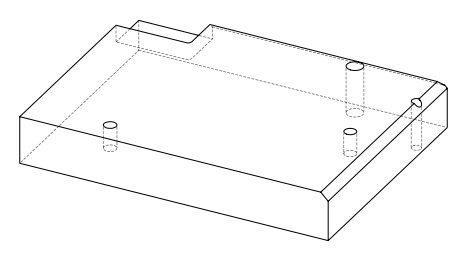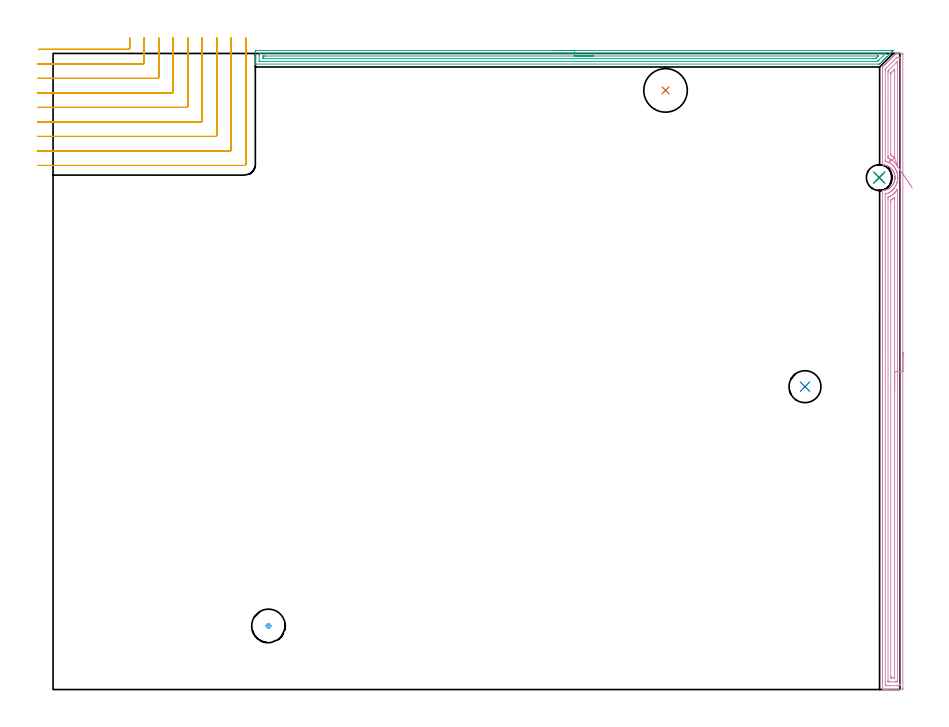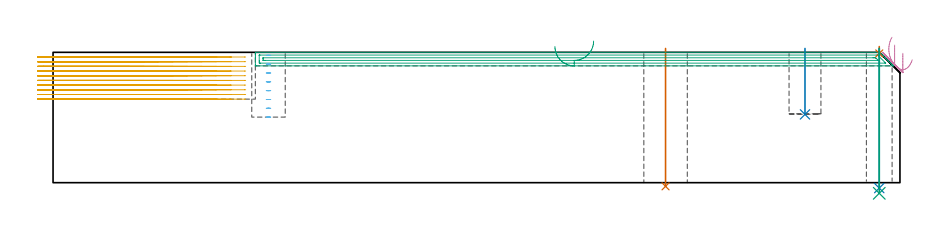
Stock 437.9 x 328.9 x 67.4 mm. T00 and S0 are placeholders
(PLAN: 9 operations, 7 tool changes, 42.8 min)
(1 INDEXABLE_INSERT_DRILL_THROUGH_HOLE_FROM_SOLID | STEP1HOLE_1 | NXT0302_016 | 0.29 min | 26766 mm3)
(2 INDEXABLE_INSERT_DRILL_BLIND_HOLE_FROM_SOLID | STEP1POCKET | NXT0302_004 | 0.14 min | 6808 mm3)
(3 AREA_MILL | FG_CHAMFER_SURFACE | UGT0205_001 | 8.02 min | 8262 mm3)
(4 AREA_MILL_1 | FG_CHAMFER_SURFACE_1 | UGT0205_001 | 10.72 min | 17949 mm3)
(5 MILL_CORNER_NOTCH_RECTANGULAR | CORNER_NOTCH_RECTANGULAR | NXT0201_013 | Follow Part, ap 2.5, ae 75% | 22.65 min | 158975 mm3)
(6 MILL_BLIND_HOLE_FROM_SOLID_MATERIAL | STEP1POCKET_1 | UGT0201_133 | Spiral | 0.36 min | 7853 mm3)
(7 SPOT_DRILL | STEP1HOLE | NXT0321_9005460120000 | 0.03 min | 9 mm3)
(8 DRILL_THROUGH_HOLE_INTO_CENTER | STEP1HOLE | NXT0301_042 | 0.29 min | 2616 mm3)
(9 DRILL_TO_ENLARGE_THROUGH_HOLE | STEP1HOLE | UGT0301_267 | 0.3 min | 6536 mm3)
(TOOL NXT0302_016 | Index. Insert Drill 22.5mm [880-D2250L25-03] | D22.5 PA176 FL68 Z2)
(TOOL NXT0302_004 | Index. Insert Drill 16.5mm [880-D1650L20-05] | D16.5 PA176 FL83 Z2)
(TOOL UGT0205_001 | Chamfer Mill 20 x 3 x 45 deg. | D20 FL50 Z2)
(TOOL NXT0201_013 | ENDMILL 10mm | D10 FL30 Z4)
(TOOL UGT0201_133 | Carbide End Mill 15.0 | D15 FL30 Z4)
(TOOL NXT0321_9005460120000 | NC Spot Drill, 142deg, 12mm, Carbide, Uncoated | D12 PA142 FL30 Z2)
(TOOL NXT0301_042 | Carbide Drill 7.1mm [860.1-0710-057A1-MM 2214] | D7.1 PA140 FL85 Z2)
(TOOL UGT0301_267 | Twist Drill 13.3 mm | D13.3 PA118 FL108 Z2)
(OP 1 INDEXABLE_INSERT_DRILL_THROUGH_HOLE_FROM_SOLID)
G17 G21 G94 G90
T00 M6
G54
G17 G0 G90 X316.7 Y309.8 S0 M3
G43 Z77.4 H1
G94 G81 G98 Z-1.893 F250. R69.4
G80
M5
M2
(OP 2 INDEXABLE_INSERT_DRILL_BLIND_HOLE_FROM_SOLID)
G17 G21 G94 G90
T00 M6
G54
G17 G0 G90 X388.8 Y156.6 S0 M3
G43 Z77.4 H1
G94 G81 G98 Z35.3 F250. R69.4
G80
M5
M2
(OP 3 AREA_MILL)
G17 G21 G94 G90
T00 M6
G54
G17 G0 G90 X259.5 Y330.4 S1061 M3
G43 Z77.4 H0
Z70.4
G94 G1 X259.538 Z69.528 F250.
X259.652 Z68.664
X259.841 Z67.812
X260.103 Z66.98
X260.437 Z66.174
X260.84 Z65.4
X261.309 Z64.664
X261.84 Z63.972
X262.429 Z63.329
X263.072 Z62.74
X263.764 Z62.208
X264.5 Z61.74
X265.274 Z61.337
X266.08 Z61.003
X266.912 Z60.741
X267.764 Z60.552
X268.629 Z60.438
X269.5 Z60.4
X434.384
X434.386 Y330.395 Z60.404
X434.384 Y330.385 Z60.414
X433.979 Y329.978 Z60.82
X433.789 Y329.788 Z61.011
X433.672 Y329.671 Z61.128
X433.54 Y329.538 Z61.259
X433.491 Y329.49 Z61.308
X432.83 Y328.83 Z61.97
X432.66 Y328.659 Z62.138
X431.989 Y327.989 Z62.811
X431.781 Y327.779 Z63.017
X431.148 Y327.148 Z63.652
X431.11 Y327.11 Z63.69
X430.902 Y326.9 Z63.896
X430.307 Y326.307 Z64.493
X430.217 Y326.217 Z64.582
X430.023 Y326.021 Z64.775
X429.466 Y325.466 Z65.334
X429.324 Y325.323 Z65.475
X429.143 Y325.141 Z65.655
X428.624 Y324.624 Z66.176
X428.264 Y324.262 Z66.534
X427.787 Y323.786 Z67.013
X427.539 Y323.538 Z67.26
X427.405 Y323.405 Z67.39
X426.646 Y323.4 Z67.4
X104.765
X104.61 Y323.406 Z67.393
X104.6 Y323.712 Z67.087
Y324.052 Z66.747
Y324.702 Z66.093
Y325.906 Z64.891
Y326.46 Z64.334
Y329.7 Z61.096
X104.603 Y329.978 Z60.819
X104.61 Y330.392 Z60.405
X104.787 Y330.396 Z60.402
X105.211 Y330.4 Z60.4
X269.5
Y328.986 Z61.814
X430.217 Y328.985 Z61.815
X430.333 Y328.984 Z61.816
X430.47 Y328.98 Z61.82
X430.518 Y328.978 Z61.822
X430.509 Y328.967 Z61.833
X430.433 Y328.886 Z61.914
X430.312 Y328.762 Z62.038
X430.217 Y328.667 Z62.133
X427.132 Y325.581 Z65.219
X426.646 Y325.096 Z65.704
X426.446 Y324.899 Z65.901
X426.397 Y324.854 Z65.946
X426.37 Y324.831 Z65.969
X426.335 Y324.821 Z65.979
X425.638 Y324.814 Z65.986
X106.997 Y324.815 Z65.985
X106.882
X106.637 Y324.82 Z65.98
X106.614 Y324.821 Z65.979
X106.609 Y324.837 Z65.963
X106.603 Y324.868 Z65.932
X106.601 Y324.898 Z65.902
X106.6 Y327.731 Z63.069
X106.602 Y328.219 Z62.581
X106.605 Y328.605 Z62.195
X106.618 Y328.979 Z61.821
X106.997 Y328.984 Z61.816
X107.112 Y328.985 Z61.815
X269.5 Y328.986 Z61.814
Y327.572 Z63.228
X426.411 Y327.571 Z63.229
X426.492 Y327.57 Z63.23
X426.646 Y327.566 Z63.234
X426.654 Y327.564 Z63.236
X426.652 Y327.557 Z63.243
X426.646 Y327.546 Z63.254
X425.656 Y326.556 Z64.244
X425.558 Y326.46 Z64.34
X425.325 Y326.236 Z64.564
X425.092 Y326.232 Z64.568
X424.86 Y326.23 Z64.57
X424.202 Y326.229 Z64.571
X423.967 Y326.228 Z64.572
X108.783 Y326.229 Z64.571
X108.704 Y326.23 Z64.57
X108.642 Y326.233 Z64.567
X108.61 Y326.235 Z64.565
X108.608 Y326.281 Z64.519
X108.603 Y326.46 Z64.34
X108.601 Y326.64 Z64.16
X108.604 Y327.34 Z63.46
X108.607 Y327.513 Z63.287
X108.615 Y327.565 Z63.235
X108.666 Y327.567 Z63.233
X108.783 Y327.569 Z63.231
X109.441 Y327.571 Z63.229
X109.676 Y327.572 Z63.228
X269.5
X270.372 Z63.267
X271.237 Z63.38
X272.088 Z63.569
X272.92 Z63.832
X273.726 Z64.165
X274.5 Z64.568
X275.236 Z65.037
X275.928 Z65.568
X276.571 Z66.157
X277.161 Z66.801
X277.692 Z67.493
X278.16 Z68.228
X278.563 Z69.002
X278.897 Z69.808
X279.159 Z70.64
X279.348 Z71.492
X279.462 Z72.357
X279.5 Z73.228
G0 Z77.4
M5
M2
(OP 4 AREA_MILL_1)
G17 G21 G94 G90
T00 M6
G54
G17 G0 G90 X439.4 Y174.45 S1061 M3
G43 Z77.4 H0
Z66.9
G94 G1 Y174.412 Z66.028 F250.
Y174.298 Z65.164
Y174.109 Z64.312
Y173.847 Z63.48
Y173.513 Z62.674
Y173.11 Z61.9
Y172.642 Z61.164
Y172.11 Z60.472
Y171.521 Z59.829
Y170.878 Z59.24
Y170.186 Z58.708
Y169.45 Z58.24
Y168.676 Z57.837
Y167.87 Z57.503
Y167.038 Z57.241
Y166.186 Z57.052
Y165.322 Z56.938
Y164.45 Z56.9
X439.399 Y0.611 Z56.901
X439.396 Y0.192 Z56.902
X439.392 Y0.01 Z56.905
X438.984 Y0.005 Z57.313
X438.383 Y0. Z57.915
X431.953 Z64.341
X431.398 Z64.899
X431.074 Z65.222
X430.519 Z65.777
X430.195 Z66.1
X429.206 Z67.093
X428.906 Y0.01 Z67.393
X428.9 Y0.165 Z67.4
Y257.753
X428.905 Y258.043 Z67.391
X429.591 Y258.12 Z66.706
X429.8 Y258.155 Z66.499
X430.03 Y258.194 Z66.269
X430.465 Y258.297 Z65.833
X430.896 Y258.433 Z65.4
X431.074 Y258.5 Z65.221
X431.255 Y258.568 Z65.044
X431.339 Y258.599 Z64.96
X431.434 Y258.646 Z64.866
X431.781 Y258.818 Z64.519
X432.213 Y259.062 Z64.086
X432.392 Y259.181 Z63.907
X432.521 Y259.266 Z63.778
X432.821 Y259.485 Z63.479
X432.884 Y259.539 Z63.415
X433.086 Y259.711 Z63.212
X433.425 Y260.035 Z62.872
X433.518 Y260.134 Z62.779
X433.748 Y260.377 Z62.549
X433.96 Y260.638 Z62.339
X434.004 Y260.699 Z62.294
X434.183 Y260.949 Z62.116
X434.391 Y261.27 Z61.908
X434.622 Y261.7 Z61.674
X434.844 Y262.162 Z61.455
X434.863 Y262.218 Z61.434
X434.882 Y262.272 Z61.415
X435.001 Y262.606 Z61.298
X435.133 Y263.055 Z61.164
X435.144 Y263.11 Z61.151
X435.231 Y263.5 Z61.068
X435.273 Y263.779 Z61.026
X435.291 Y263.91 Z61.004
X435.297 Y263.947 Z60.998
X435.3 Y264.003 Z60.992
X435.327 Y264.318 Z60.969
X435.333 Y264.393 Z60.962
X435.332 Y264.456 Z60.959
X435.33 Y264.523 Z60.952
X435.332 Y264.567 Z60.954
X435.334 Y264.686
Y264.701
X435.338 Y264.839 Z60.956
X435.332 Y264.896 Z60.955
X435.329 Y264.956 Z60.957
X435.319 Y265.218 Z60.981
X435.315 Y265.286 Z60.984
X435.261 Y265.732 Z61.038
X435.249 Y265.789 Z61.05
X435.173 Y266.179 Z61.125
X435.158 Y266.235 Z61.139
X435.058 Y266.624 Z61.241
X434.953 Y266.944 Z61.347
X434.886 Y267.123 Z61.414
X434.834 Y267.26 Z61.465
X434.717 Y267.516 Z61.58
X434.686 Y267.575 Z61.61
X434.48 Y267.967 Z61.82
X434.296 Y268.27 Z62.003
X434.213 Y268.409 Z62.087
X434.104 Y268.56 Z62.195
X433.96 Y268.761 Z62.338
X433.732 Y269.037 Z62.563
X433.495 Y269.301 Z62.803
X433.432 Y269.36 Z62.865
X433.271 Y269.511 Z63.023
X433.085 Y269.687 Z63.211
X432.832 Y269.899 Z63.467
X432.77 Y269.949 Z63.528
X432.445 Y270.193 Z63.854
X432.213 Y270.34 Z64.087
X431.781 Y270.582 Z64.519
X431.536 Y270.7 Z64.764
X431.339 Y270.794 Z64.96
X431.074 Y270.899 Z65.225
X430.947 Y270.95 Z65.352
X430.549 Y271.086 Z65.748
X430.497 Y271.1 Z65.799
X430.464 Y271.109 Z65.833
X430.03 Y271.206 Z66.269
X429.59 Y271.282 Z66.706
X429.316 Y271.316 Z66.978
X429.277 Y271.321 Z67.017
X429.143 Y271.332 Z67.151
X428.903 Y271.358 Z67.389
X428.9 Y271.593 Z67.4
Y321.146
X428.905 Y321.905 Z67.39
X429.038 Y322.039 Z67.26
X429.266 Y322.266 Z67.034
X429.755 Y322.757 Z66.541
X430.098 Y323.098 Z66.202
X430.301 Y323.301 Z65.999
X430.526 Y323.527 Z65.772
X430.634 Y323.636 Z65.662
X431.074 Y324.074 Z65.226
X431.513 Y324.515 Z64.783
X431.717 Y324.717 Z64.582
X431.777 Y324.777 Z64.522
X432.392 Y325.394 Z63.904
X432.61 Y325.61 Z63.69
X433.271 Y326.273 Z63.025
X433.456 Y326.456 Z62.844
X433.503 Y326.503 Z62.797
X434.15 Y327.151 Z62.147
X434.296 Y327.296 Z62.004
X434.396 Y327.396 Z61.904
X434.589 Y327.591 Z61.708
X434.692 Y327.694 Z61.605
X435.289 Y328.289 Z61.011
X435.468 Y328.47 Z60.829
X435.585 Y328.586 Z60.712
X435.833 Y328.833 Z60.466
X435.884 Y328.884 Z60.414
X435.901 Y328.896 Z60.398
X435.908 Y328.9 Z60.392
X437.226 Z59.069
X438.429 Z57.867
X438.984 Y328.895 Z57.31
X439.391 Y328.89 Z56.904
X439.395 Y328.707 Z56.901
X439.399 Y328.289
X439.4 Y164.45 Z56.9
X437.986 Z58.314
X437.985 Y2.519 Z58.315
X437.984 Y2.397 Z58.316
X437.979 Y2.021 Z58.321
X437.611 Y2.006 Z58.689
X437.226 Y2.002 Z59.074
X436.738 Y2. Z59.562
X436.347 Z59.953
X432.343 Z63.957
X430.585 Z65.715
X430.394 Y2.002 Z65.906
X430.365 Y2.004 Z65.935
X430.334 Y2.01 Z65.966
X430.321 Y2.016 Z65.979
X430.32 Y2.039 Z65.98
X430.315 Y2.275 Z65.985
X430.314 Y11.065 Z65.986
X430.315 Y255.968 Z65.985
X430.317 Y256.16 Z65.983
X430.319 Y256.208 Z65.981
X430.321 Y256.224 Z65.979
X430.354 Y256.235 Z65.946
X430.476 Y256.27 Z65.824
X430.71 Y256.337 Z65.59
X431.074 Y256.45 Z65.226
X431.376 Y256.554 Z64.924
X431.953 Y256.789 Z64.347
X432.002 Y256.81 Z64.298
X432.104 Y256.86 Z64.196
X432.573 Y257.123 Z63.727
X432.832 Y257.274 Z63.468
X433.117 Y257.463 Z63.183
X433.522 Y257.753 Z62.778
X433.626 Y257.839 Z62.674
X433.711 Y257.914 Z62.589
X434.086 Y258.264 Z62.214
X434.471 Y258.646 Z61.829
X434.529 Y258.708 Z61.771
X434.589 Y258.777 Z61.711
X434.929 Y259.194 Z61.371
X435.178 Y259.539 Z61.122
X435.295 Y259.715 Z61.005
X435.468 Y259.988 Z60.832
X435.626 Y260.272 Z60.674
X435.711 Y260.432 Z60.589
X435.922 Y260.863 Z60.378
X436.012 Y261.051 Z60.288
X436.124 Y261.325 Z60.176
X436.161 Y261.419 Z60.139
X436.185 Y261.489 Z60.115
X436.347 Y261.978 Z59.953
X436.401 Y262.163 Z59.899
X436.415 Y262.218 Z59.885
X436.57 Y262.884 Z59.73
X436.611 Y263.11 Z59.689
X436.691 Y263.654 Z59.609
X436.72 Y264.003 Z59.58
X436.746 Y264.491 Z59.554
X436.747 Y264.896 Z59.553
X436.72 Y265.41 Z59.58
X436.682 Y265.789 Z59.618
X436.647 Y266.078 Z59.653
X436.584 Y266.441 Z59.716
X436.536 Y266.682 Z59.764
X436.347 Y267.437 Z59.953
X436.304 Y267.575 Z59.996
X436.283 Y267.64 Z60.017
X436.097 Y268.14 Z60.203
X435.959 Y268.468 Z60.341
X435.842 Y268.716 Z60.458
X435.543 Y269.284 Z60.757
X435.498 Y269.36 Z60.802
X435.468 Y269.408 Z60.832
X435.284 Y269.7 Z61.016
X435.137 Y269.915 Z61.163
X434.892 Y270.253 Z61.408
X434.589 Y270.617 Z61.711
X434.342 Y270.891 Z61.958
X434.079 Y271.146 Z62.221
X433.711 Y271.477 Z62.589
X433.407 Y271.725 Z62.893
X432.982 Y272.039 Z63.318
X432.832 Y272.133 Z63.468
X432.605 Y272.27 Z63.695
X431.953 Y272.601 Z64.347
X431.736 Y272.704 Z64.564
X431.167 Y272.932 Z65.133
X431.074 Y272.964 Z65.226
X431.027 Y272.979 Z65.273
X430.436 Y273.141 Z65.864
X430.373 Y273.16 Z65.927
X430.33 Y273.174 Z65.97
X430.321 Y273.204 Z65.979
X430.318 Y273.369 Z65.982
X430.315 Y273.703 Z65.985
Y320.253
X430.318 Y320.639 Z65.982
X430.321 Y320.83 Z65.979
X430.329 Y320.868 Z65.971
X430.351 Y320.894 Z65.949
X430.395 Y320.942 Z65.905
X430.596 Y321.146 Z65.704
X435.953 Y326.503 Z60.347
X436.154 Y326.7 Z60.146
X436.347 Y326.888 Z59.953
X436.839 Y326.897 Z59.461
X437.226 Y326.899 Z59.074
X437.715 Y326.9 Z58.585
X437.906 Y326.898 Z58.394
X437.935 Y326.896 Z58.365
X437.966 Y326.89 Z58.334
X437.979 Y326.884 Z58.321
X437.98 Y326.861 Z58.32
X437.985 Y326.625 Z58.315
X437.986 Y320.692 Z58.314
Y164.45
X436.572 Z59.728
X436.571 Y4.848 Z59.729
X436.569 Y4.182 Z59.731
X436.567 Y4.069 Z59.733
X436.565 Y4.02 Z59.735
X436.519 Y4.008 Z59.781
X436.347 Y4.005 Z59.953
X435.648 Y4. Z60.652
X435.468 Z60.832
X432.832 Z63.468
X432.132 Y4.001 Z64.168
X431.953 Y4.004 Z64.347
X431.774 Y4.01 Z64.526
X431.735 Y4.015 Z64.565
X431.733 Y4.047 Z64.567
X431.73 Y4.107 Z64.57
X431.729 Y4.182 Z64.571
Y4.41
Y253.516
X431.733 Y254.182 Z64.567
X431.735 Y254.403 Z64.565
X431.748 Y254.604 Z64.552
X431.953 Y254.697 Z64.347
X432.209 Y254.815 Z64.091
X432.763 Y255.075 Z63.537
X432.808 Y255.099 Z63.492
X432.832 Y255.112 Z63.468
X433.368 Y255.423 Z62.932
X433.711 Y255.648 Z62.589
X433.897 Y255.778 Z62.403
X434.157 Y255.968 Z62.143
X434.394 Y256.166 Z61.906
X434.589 Y256.339 Z61.711
X434.858 Y256.588 Z61.442
X435.136 Y256.86 Z61.164
X435.3 Y257.032 Z61.
X435.468 Y257.214 Z60.832
X435.711 Y257.507 Z60.589
X435.91 Y257.753 Z60.39
X436.095 Y258.01 Z60.205
X436.347 Y258.374 Z59.953
X436.456 Y258.536 Z59.844
X436.531 Y258.646 Z59.769
X436.547 Y258.664 Z59.753
X436.565 Y258.674 Z59.735
X436.571 Y258.419 Z59.729
X436.572 Y164.45 Z59.728
X435.157 Z61.143
Y6.285
X435.155 Y6.092 Z61.145
X435.153 Y6.023 Z61.147
X435.15 Y6.011 Z61.15
X435.144 Y6.007 Z61.156
X435.119 Y6.004 Z61.181
X435.013 Y6.001 Z61.287
X434.589 Y6. Z61.711
X433.679 Z62.621
X433.286 Y6.006 Z63.014
X433.188 Y6.01 Z63.112
X433.149 Y6.014 Z63.151
X433.147 Y6.046 Z63.153
X433.145 Y6.132 Z63.155
X433.143 Y6.545 Z63.157
Y6.861
Y252.08
X433.144 Y252.396 Z63.156
X433.147 Y252.969 Z63.153
X433.15 Y253.124 Z63.15
X433.421 Y253.289 Z62.879
X433.605 Y253.396 Z62.695
X433.711 Y253.459 Z62.589
X434.152 Y253.733 Z62.148
X434.589 Y254.03 Z61.711
X434.678 Y254.092 Z61.622
X434.8 Y254.182 Z61.5
X435.092 Y254.409 Z61.208
X435.147 Y254.451 Z61.153
X435.151 Y254.412 Z61.149
X435.154 Y254.329 Z61.146
X435.156 Y254.182 Z61.144
X435.157 Y253.858 Z61.143
Y253.605
Y164.45
Y163.578 Z61.181
Y162.714 Z61.295
Y161.862 Z61.483
Y161.03 Z61.746
Y160.224 Z62.08
Y159.45 Z62.482
Y158.714 Z62.951
Y158.022 Z63.482
Y157.379 Z64.072
Y156.79 Z64.715
Y156.258 Z65.407
Y155.79 Z66.143
Y155.387 Z66.916
Y155.053 Z67.722
Y154.791 Z68.554
Y154.602 Z69.406
Y154.488 Z70.271
Y154.45 Z71.143
G0 Z77.4
X444.25 Y259.468
Z63.531
G1 X443.99 Y259.849 Z62.791
X443.694 Y260.281 Z62.094
X443.365 Y260.763 Z61.445
X443.006 Y261.289 Z60.849
X442.618 Y261.856 Z60.311
X442.206 Y262.46 Z59.835
X441.772 Y263.095 Z59.424
X441.319 Y263.758 Z59.082
X440.851 Y264.443 Z58.812
X440.372 Y265.144 Z58.615
X439.884 Y265.857 Z58.492
X439.393 Y266.577 Z58.445
X438.901 Y267.297 Z58.475
X438.412 Y268.012 Z58.58
X437.931 Y268.716 Z58.76
X437.46 Y269.405 Z59.014
X437.003 Y270.074 Z59.34
X436.565 Y270.716 Z59.735
X436.271 Y271.146 Z60.029
X436.09 Y271.408 Z60.21
X435.592 Y272.039 Z60.708
X435.468 Y272.184 Z60.832
X435.114 Y272.568 Z61.186
X434.733 Y272.932 Z61.567
X434.589 Y273.056 Z61.711
X433.921 Y273.61 Z62.379
X433.711 Y273.763 Z62.589
X433.623 Y273.825 Z62.677
X433.128 Y274.119 Z63.172
X432.832 Y274.276 Z63.468
X432.525 Y274.435 Z63.775
X431.976 Y274.694 Z64.324
X431.915 Y274.718 Z64.385
X431.842 Y274.749 Z64.458
X431.74 Y274.795 Z64.56
X431.735 Y274.807 Z64.565
X431.733 Y274.832 Z64.567
X431.73 Y274.944 Z64.57
X431.729 Y275.61 Z64.571
X431.728 Y275.838 Z64.572
X431.729 Y318.695 Z64.571
X431.73 Y319.36 Z64.57
X431.731 Y319.585 Z64.569
X431.736 Y319.811 Z64.564
X431.953 Y320.047 Z64.347
X432.053 Y320.152 Z64.247
X432.152 Y320.253 Z64.148
X436.038 Y324.139 Z60.262
X436.347 Y324.445 Z59.953
X436.485 Y324.578 Z59.815
X436.549 Y324.638 Z59.751
X436.566 Y324.565 Z59.734
X436.569 Y324.547 Z59.731
X436.57 Y324.491 Z59.73
X436.572 Y320.416 Z59.728
X436.571 Y271.811 Z59.729
X436.57 Y271.146 Z59.73
X436.568 Y270.921 Z59.732
X436.565 Y270.716 Z59.735
X435.153 Y274.928 Z61.147
X435.131 Y274.943 Z61.169
X435.025 Y275.023 Z61.275
X434.781 Y275.214 Z61.519
X434.589 Y275.363 Z61.711
X434.249 Y275.61 Z62.051
X433.711 Y275.942 Z62.589
X433.356 Y276.142 Z62.944
X433.23 Y276.215 Z63.07
X433.162 Y276.255 Z63.138
X433.15 Y276.313 Z63.15
X433.147 Y276.503 Z63.153
X433.144 Y277.079 Z63.156
X433.143 Y318.151 Z63.157
X433.145 Y318.467 Z63.155
X433.148 Y318.755 Z63.152
X433.15 Y318.787 Z63.15
X433.167 Y318.809 Z63.133
X433.204 Y318.852 Z63.096
X433.267 Y318.918 Z63.033
X433.709 Y319.36 Z62.591
X434.636 Y320.288 Z61.664
X435.04 Y320.688 Z61.26
X435.085 Y320.731 Z61.215
X435.142 Y320.782 Z61.158
X435.15 Y320.711 Z61.15
X435.154 Y320.573 Z61.146
X435.156 Y320.253 Z61.144
X435.157 Y319.832 Z61.143
Y319.676
Y275.034
X435.156 Y274.951 Z61.144
X435.154 Y274.929 Z61.146
X435.153 Y274.928 Z61.147
X434.637 Y274.509 Z61.711
X434.161 Y274.122 Z62.331
X433.729 Y273.771 Z63.003
X433.343 Y273.458 Z63.72
X433.008 Y273.186 Z64.478
X432.725 Y272.956 Z65.271
X432.497 Y272.771 Z66.092
X432.326 Y272.631 Z66.936
X432.212 Y272.539 Z67.796
X432.156 Y272.494 Z68.666
X432.16 Y272.497 Z69.538
X432.223 Y272.548 Z70.407
X432.344 Y272.647 Z71.265
X432.523 Y272.792 Z72.106
X432.758 Y272.983 Z72.924
X433.048 Y273.218 Z73.713
X433.39 Y273.496 Z74.466
X433.781 Y273.814 Z75.178
G0 Z77.4
M5
M2
(OP 5 MILL_CORNER_NOTCH_RECTANGULAR)
G17 G21 G94 G90
T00 M6
G54
G17 G0 G90 X-7.538 Y331. S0 M3
G43 Z77.4 H0
Z64.98
G94 G1 X-4.538 F250.
X39.105 F500.
G3 X39.6 Y331.495 R0.5
G1 Y333.821
Y333.9
X39.604 Y336.9 F250.
G0 Z77.4
X-8. Y323.5
Z64.98
G1 X-5.
X46.605 F500.
G3 X47.1 Y323.995 R0.5
G1 Y333.821
Y333.9
X47.105 Y336.9 F250.
G0 Z77.4
X-8. Y316.
Z64.98
G1 X-5.
X54.105 F500.
G3 X54.6 Y316.495 R0.5
G1 Y333.821
Y333.9
X54.605 Y336.9 F250.
G0 Z77.4
X-8. Y308.5
Z64.98
G1 X-5.
X61.604 F500.
G3 X62.1 Y308.996 R0.5
G1 Y333.821
Y333.9
X62.106 Y336.9 F250.
G0 Z77.4
X-8. Y301.
Z64.98
G1 X-5.
X69.104 F500.
G3 X69.6 Y301.496 R0.5
G1 Y333.821
Y333.9
X69.608 Y336.9 F250.
G0 Z77.4
X-8. Y293.5
Z64.98
G1 X-5.
X76.604 F500.
G3 X77.1 Y293.996 R0.5
G1 Y333.821
Y333.9
X77.111 Y336.9 F250.
G0 Z77.4
X-8. Y286.
Z64.98
G1 X-5.
X84.104 F500.
G3 X84.6 Y286.496 R0.5
G1 Y333.821
Y333.9
X84.616 Y336.9 F250.
G0 Z77.4
X-8. Y278.5
Z64.98
G1 X-5.
X91.604 F500.
G3 X92.1 Y278.996 R0.5
G1 Y333.821
Y333.9
X92.132 Y336.9 F250.
G0 Z77.4
X-8. Y271.
Z64.98
G1 X-5.
X99.103 F500.
G3 X99.6 Y271.497 R0.5
G1 Y333.821
Y336.821 F250.
G0 Z77.4
X-7.538 Y331.
Z62.56
G1 X-4.538
X39.105 F500.
G3 X39.6 Y331.495 R0.5
G1 Y333.9
Y336.9 F250.
G0 Z77.4
X-8. Y323.5
Z62.56
G1 X-5.
X46.605 F500.
G3 X47.1 Y323.995 R0.5
G1 Y333.9
Y336.9 F250.
G0 Z77.4
X-8. Y316.
Z62.56
G1 X-5.
X54.105 F500.
G3 X54.6 Y316.495 R0.5
G1 Y333.9
Y336.9 F250.
G0 Z77.4
X-8. Y308.5
Z62.56
G1 X-5.
X61.604 F500.
G3 X62.1 Y308.996 R0.5
G1 Y333.9
Y336.9 F250.
G0 Z77.4
X-8. Y301.
Z62.56
G1 X-5.
X69.104 F500.
G3 X69.6 Y301.496 R0.5
G1 Y333.9
Y336.9 F250.
G0 Z77.4
X-8. Y293.5
Z62.56
G1 X-5.
X76.604 F500.
G3 X77.1 Y293.996 R0.5
G1 Y333.9
Y336.9 F250.
G0 Z77.4
X-8. Y286.
Z62.56
G1 X-5.
X84.104 F500.
G3 X84.6 Y286.496 R0.5
G1 Y333.9
Y336.9 F250.
G0 Z77.4
X-8. Y278.5
Z62.56
G1 X-5.
X91.604 F500.
G3 X92.1 Y278.996 R0.5
G1 Y333.9
Y336.9 F250.
G0 Z77.4
X-8. Y271.
Z62.56
G1 X-5.
X99.103 F500.
G3 X99.6 Y271.497 R0.5
G1 Y333.9
Y336.9 F250.
G0 Z77.4
X-7.538 Y331.
Z60.14
G1 X-4.538
X39.105 F500.
G3 X39.6 Y331.495 R0.5
G1 Y333.9
Y336.9 F250.
G0 Z77.4
X-8. Y323.5
Z60.14
G1 X-5.
X46.605 F500.
G3 X47.1 Y323.995 R0.5
G1 Y333.9
Y336.9 F250.
G0 Z77.4
X-8. Y316.
Z60.14
G1 X-5.
X54.105 F500.
G3 X54.6 Y316.495 R0.5
G1 Y333.9
Y336.9 F250.
G0 Z77.4
X-8. Y308.5
Z60.14
G1 X-5.
X61.604 F500.
G3 X62.1 Y308.996 R0.5
G1 Y333.9
Y336.9 F250.
G0 Z77.4
X-8. Y301.
Z60.14
G1 X-5.
X69.104 F500.
G3 X69.6 Y301.496 R0.5
G1 Y333.9
Y336.9 F250.
G0 Z77.4
X-8. Y293.5
Z60.14
G1 X-5.
X76.604 F500.
G3 X77.1 Y293.996 R0.5
G1 Y333.9
Y336.9 F250.
G0 Z77.4
X-8. Y286.
Z60.14
G1 X-5.
X84.104 F500.
G3 X84.6 Y286.496 R0.5
G1 Y333.9
Y336.9 F250.
G0 Z77.4
X-8. Y278.5
Z60.14
G1 X-5.
X91.604 F500.
G3 X92.1 Y278.996 R0.5
G1 Y333.9
Y336.9 F250.
G0 Z77.4
X-8. Y271.
Z60.14
G1 X-5.
X99.103 F500.
G3 X99.6 Y271.497 R0.5
G1 Y333.9
Y336.9 F250.
G0 Z77.4
X-7.538 Y331.
Z57.72
G1 X-4.538
X39.105 F500.
G3 X39.6 Y331.495 R0.5
G1 Y333.9
Y336.9 F250.
G0 Z77.4
X-8. Y323.5
Z57.72
G1 X-5.
X46.605 F500.
G3 X47.1 Y323.995 R0.5
G1 Y333.9
Y336.9 F250.
G0 Z77.4
X-8. Y316.
Z57.72
G1 X-5.
X54.105 F500.
G3 X54.6 Y316.495 R0.5
G1 Y333.9
Y336.9 F250.
G0 Z77.4
X-8. Y308.5
Z57.72
G1 X-5.
X61.604 F500.
G3 X62.1 Y308.996 R0.5
G1 Y333.9
Y336.9 F250.
G0 Z77.4
X-8. Y301.
Z57.72
G1 X-5.
X69.104 F500.
G3 X69.6 Y301.496 R0.5
G1 Y333.9
Y336.9 F250.
G0 Z77.4
X-8. Y293.5
Z57.72
G1 X-5.
X76.604 F500.
G3 X77.1 Y293.996 R0.5
G1 Y333.9
Y336.9 F250.
G0 Z77.4
X-8. Y286.
Z57.72
G1 X-5.
X84.104 F500.
G3 X84.6 Y286.496 R0.5
G1 Y333.9
Y336.9 F250.
G0 Z77.4
X-8. Y278.5
Z57.72
G1 X-5.
X91.604 F500.
G3 X92.1 Y278.996 R0.5
G1 Y333.9
Y336.9 F250.
G0 Z77.4
X-8. Y271.
Z57.72
G1 X-5.
X99.103 F500.
G3 X99.6 Y271.497 R0.5
G1 Y333.9
Y336.9 F250.
G0 Z77.4
X-7.538 Y331.
Z55.3
G1 X-4.538
X39.105 F500.
G3 X39.6 Y331.495 R0.5
G1 Y333.9
Y336.9 F250.
G0 Z77.4
X-8. Y323.5
Z55.3
G1 X-5.
X46.605 F500.
G3 X47.1 Y323.995 R0.5
G1 Y333.9
Y336.9 F250.
G0 Z77.4
X-8. Y316.
Z55.3
G1 X-5.
X54.105 F500.
G3 X54.6 Y316.495 R0.5
G1 Y333.9
Y336.9 F250.
G0 Z77.4
X-8. Y308.5
Z55.3
G1 X-5.
X61.604 F500.
G3 X62.1 Y308.996 R0.5
G1 Y333.9
Y336.9 F250.
G0 Z77.4
X-8. Y301.
Z55.3
G1 X-5.
X69.104 F500.
G3 X69.6 Y301.496 R0.5
G1 Y333.9
Y336.9 F250.
G0 Z77.4
X-8. Y293.5
Z55.3
G1 X-5.
X76.604 F500.
G3 X77.1 Y293.996 R0.5
G1 Y333.9
Y336.9 F250.
G0 Z77.4
X-8. Y286.
Z55.3
G1 X-5.
X84.104 F500.
G3 X84.6 Y286.496 R0.5
G1 Y333.9
Y336.9 F250.
G0 Z77.4
X-8. Y278.5
Z55.3
G1 X-5.
X91.604 F500.
G3 X92.1 Y278.996 R0.5
G1 Y333.9
Y336.9 F250.
G0 Z77.4
X-8. Y271.
Z55.3
G1 X-5.
X99.103 F500.
G3 X99.6 Y271.497 R0.5
G1 Y333.9
Y336.9 F250.
G0 Z77.4
X-7.538 Y331.
Z52.88
G1 X-4.538
X39.105 F500.
G3 X39.6 Y331.495 R0.5
G1 Y333.9
Y336.9 F250.
G0 Z77.4
X-8. Y323.5
Z52.88
G1 X-5.
X46.605 F500.
G3 X47.1 Y323.995 R0.5
G1 Y333.9
Y336.9 F250.
G0 Z77.4
X-8. Y316.
Z52.88
G1 X-5.
X54.105 F500.
G3 X54.6 Y316.495 R0.5
G1 Y333.9
Y336.9 F250.
G0 Z77.4
X-8. Y308.5
Z52.88
G1 X-5.
X61.604 F500.
G3 X62.1 Y308.996 R0.5
G1 Y333.9
Y336.9 F250.
G0 Z77.4
X-8. Y301.
Z52.88
G1 X-5.
X69.104 F500.
G3 X69.6 Y301.496 R0.5
G1 Y333.9
Y336.9 F250.
G0 Z77.4
X-8. Y293.5
Z52.88
G1 X-5.
X76.604 F500.
G3 X77.1 Y293.996 R0.5
G1 Y333.9
Y336.9 F250.
G0 Z77.4
X-8. Y286.
Z52.88
G1 X-5.
X84.104 F500.
G3 X84.6 Y286.496 R0.5
G1 Y333.9
Y336.9 F250.
G0 Z77.4
X-8. Y278.5
Z52.88
G1 X-5.
X91.604 F500.
G3 X92.1 Y278.996 R0.5
G1 Y333.9
Y336.9 F250.
G0 Z77.4
X-8. Y271.
Z52.88
G1 X-5.
X99.103 F500.
G3 X99.6 Y271.497 R0.5
G1 Y333.9
Y336.9 F250.
G0 Z77.4
X-7.538 Y331.
Z50.46
G1 X-4.538
X39.105 F500.
G3 X39.6 Y331.495 R0.5
G1 Y333.9
Y336.9 F250.
G0 Z77.4
X-8. Y323.5
Z50.46
G1 X-5.
X46.605 F500.
G3 X47.1 Y323.995 R0.5
G1 Y333.9
Y336.9 F250.
G0 Z77.4
X-8. Y316.
Z50.46
G1 X-5.
X54.105 F500.
G3 X54.6 Y316.495 R0.5
G1 Y333.9
Y336.9 F250.
G0 Z77.4
X-8. Y308.5
Z50.46
G1 X-5.
X61.604 F500.
G3 X62.1 Y308.996 R0.5
G1 Y333.9
Y336.9 F250.
G0 Z77.4
X-8. Y301.
Z50.46
G1 X-5.
X69.104 F500.
G3 X69.6 Y301.496 R0.5
G1 Y333.9
Y336.9 F250.
G0 Z77.4
X-8. Y293.5
Z50.46
G1 X-5.
X76.604 F500.
G3 X77.1 Y293.996 R0.5
G1 Y333.9
Y336.9 F250.
G0 Z77.4
X-8. Y286.
Z50.46
G1 X-5.
X84.104 F500.
G3 X84.6 Y286.496 R0.5
G1 Y333.9
Y336.9 F250.
G0 Z77.4
X-8. Y278.5
Z50.46
G1 X-5.
X91.604 F500.
G3 X92.1 Y278.996 R0.5
G1 Y333.9
Y336.9 F250.
G0 Z77.4
X-8. Y271.
Z50.46
G1 X-5.
X99.103 F500.
G3 X99.6 Y271.497 R0.5
G1 Y333.9
Y336.9 F250.
G0 Z77.4
X-7.538 Y331.
Z48.04
G1 X-4.538
X39.105 F500.
G3 X39.6 Y331.495 R0.5
G1 Y333.9
Y336.9 F250.
G0 Z77.4
X-8. Y323.5
Z48.04
G1 X-5.
X46.605 F500.
G3 X47.1 Y323.995 R0.5
G1 Y333.9
Y336.9 F250.
G0 Z77.4
X-8. Y316.
Z48.04
G1 X-5.
X54.105 F500.
G3 X54.6 Y316.495 R0.5
G1 Y333.9
Y336.9 F250.
G0 Z77.4
X-8. Y308.5
Z48.04
G1 X-5.
X61.604 F500.
G3 X62.1 Y308.996 R0.5
G1 Y333.9
Y336.9 F250.
G0 Z77.4
X-8. Y301.
Z48.04
G1 X-5.
X69.104 F500.
G3 X69.6 Y301.496 R0.5
G1 Y333.9
Y336.9 F250.
G0 Z77.4
X-8. Y293.5
Z48.04
G1 X-5.
X76.604 F500.
G3 X77.1 Y293.996 R0.5
G1 Y333.9
Y336.9 F250.
G0 Z77.4
X-8. Y286.
Z48.04
G1 X-5.
X84.104 F500.
G3 X84.6 Y286.496 R0.5
G1 Y333.9
Y336.9 F250.
G0 Z77.4
X-8. Y278.5
Z48.04
G1 X-5.
X91.604 F500.
G3 X92.1 Y278.996 R0.5
G1 Y333.9
Y336.9 F250.
G0 Z77.4
X-8. Y271.
Z48.04
G1 X-5.
X99.103 F500.
G3 X99.6 Y271.497 R0.5
G1 Y333.9
Y336.9 F250.
G0 Z77.4
X-7.538 Y331.
Z45.62
G1 X-4.538
X39.105 F500.
G3 X39.6 Y331.495 R0.5
G1 Y333.9
Y336.9 F250.
G0 Z77.4
X-8. Y323.5
Z45.62
G1 X-5.
X46.605 F500.
G3 X47.1 Y323.995 R0.5
G1 Y333.9
Y336.9 F250.
G0 Z77.4
X-8. Y316.
Z45.62
G1 X-5.
X54.105 F500.
G3 X54.6 Y316.495 R0.5
G1 Y333.9
Y336.9 F250.
G0 Z77.4
X-8. Y308.5
Z45.62
G1 X-5.
X61.604 F500.
G3 X62.1 Y308.996 R0.5
G1 Y333.9
Y336.9 F250.
G0 Z77.4
X-8. Y301.
Z45.62
G1 X-5.
X69.104 F500.
G3 X69.6 Y301.496 R0.5
G1 Y333.9
Y336.9 F250.
G0 Z77.4
X-8. Y293.5
Z45.62
G1 X-5.
X76.604 F500.
G3 X77.1 Y293.996 R0.5
G1 Y333.9
Y336.9 F250.
G0 Z77.4
X-8. Y286.
Z45.62
G1 X-5.
X84.104 F500.
G3 X84.6 Y286.496 R0.5
G1 Y333.9
Y336.9 F250.
G0 Z77.4
X-8. Y278.5
Z45.62
G1 X-5.
X91.604 F500.
G3 X92.1 Y278.996 R0.5
G1 Y333.9
Y336.9 F250.
G0 Z77.4
X-8. Y271.
Z45.62
G1 X-5.
X99.103 F500.
G3 X99.6 Y271.497 R0.5
G1 Y333.9
Y336.9 F250.
G0 Z77.4
X-7.538 Y331.
Z43.2
G1 X-4.538
X39.105 F500.
G3 X39.6 Y331.495 R0.5
G1 Y333.9
Y336.9 F250.
G0 Z77.4
X-8. Y323.5
Z43.2
G1 X-5.
X46.605 F500.
G3 X47.1 Y323.995 R0.5
G1 Y333.9
Y336.9 F250.
G0 Z77.4
X-8. Y316.
Z43.2
G1 X-5.
X54.105 F500.
G3 X54.6 Y316.495 R0.5
G1 Y333.9
Y336.9 F250.
G0 Z77.4
X-8. Y308.5
Z43.2
G1 X-5.
X61.604 F500.
G3 X62.1 Y308.996 R0.5
G1 Y333.9
Y336.9 F250.
G0 Z77.4
X-8. Y301.
Z43.2
G1 X-5.
X69.104 F500.
G3 X69.6 Y301.496 R0.5
G1 Y333.9
Y336.9 F250.
G0 Z77.4
X-8. Y293.5
Z43.2
G1 X-5.
X76.604 F500.
G3 X77.1 Y293.996 R0.5
G1 Y333.9
Y336.9 F250.
G0 Z77.4
X-8. Y286.
Z43.2
G1 X-5.
X84.104 F500.
G3 X84.6 Y286.496 R0.5
G1 Y333.9
Y336.9 F250.
G0 Z77.4
X-8. Y278.5
Z43.2
G1 X-5.
X91.604 F500.
G3 X92.1 Y278.996 R0.5
G1 Y333.9
Y336.9 F250.
G0 Z77.4
X-8. Y271.
Z43.2
G1 X-5.
X99.103 F500.
G3 X99.6 Y271.497 R0.5
G1 Y333.9
Y336.9 F250.
G0 Z77.4
M5
M2
(OP 6 MILL_BLIND_HOLE_FROM_SOLID_MATERIAL)
G17 G21 G94 G90
T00 M6
G54
G17 G0 G90 X111.4 Y32.9 S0 M3
G43 Z77.4 H0
Z65.838
G94 G3 X111.975 Y33.475 R0.575 F250.
X111.4 Y34.05 R0.575
X110.25 Y32.9 R1.15
X111.4 Y34.05 R-1.15
X110.825 Y33.475 R0.575
X111.4 Y32.9 R0.575
G0 Z61.275
G3 X111.975 Y33.475 R0.575
X111.4 Y34.05 R0.575
X110.25 Y32.9 R1.15
X111.4 Y34.05 R-1.15
X110.825 Y33.475 R0.575
X111.4 Y32.9 R0.575
G0 Z56.713
G3 X111.975 Y33.475 R0.575
X111.4 Y34.05 R0.575
X110.25 Y32.9 R1.15
X111.4 Y34.05 R-1.15
X110.825 Y33.475 R0.575
X111.4 Y32.9 R0.575
G0 Z52.15
G3 X111.975 Y33.475 R0.575
X111.4 Y34.05 R0.575
X110.25 Y32.9 R1.15
X111.4 Y34.05 R-1.15
X110.825 Y33.475 R0.575
X111.4 Y32.9 R0.575
G0 Z47.588
G3 X111.975 Y33.475 R0.575
X111.4 Y34.05 R0.575
X110.25 Y32.9 R1.15
X111.4 Y34.05 R-1.15
X110.825 Y33.475 R0.575
X111.4 Y32.9 R0.575
G0 Z43.025
G3 X111.975 Y33.475 R0.575
X111.4 Y34.05 R0.575
X110.25 Y32.9 R1.15
X111.4 Y34.05 R-1.15
X110.825 Y33.475 R0.575
X111.4 Y32.9 R0.575
G0 Z38.463
G3 X111.975 Y33.475 R0.575
X111.4 Y34.05 R0.575
X110.25 Y32.9 R1.15
X111.4 Y34.05 R-1.15
X110.825 Y33.475 R0.575
X111.4 Y32.9 R0.575
G0 Z33.9
G3 X111.975 Y33.475 R0.575
X111.4 Y34.05 R0.575
X110.25 Y32.9 R1.15
X111.4 Y34.05 R-1.15
X110.825 Y33.475 R0.575
X111.4 Y32.9 R0.575
G0 Z77.4
M5
M2
(OP 7 SPOT_DRILL)
G17 G21 G94 G90
T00 M6
G54
G17 G0 G90 X427.2 Y264.7 S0 M3
G43 Z77.4 H0
G94 G81 G98 Z66.828 F250. R70.4
G80
M5
M2
(OP 8 DRILL_THROUGH_HOLE_INTO_CENTER)
G17 G21 G94 G90
T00 M6
G54
G17 G0 G90 X427.2 Y264.7 S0 M3
G43 Z77.4 H1
G94 G73 G98 Z-2.792 F250. Q7.019 R69.4
G80
M5
M2
(OP 9 DRILL_TO_ENLARGE_THROUGH_HOLE)
G17 G21 G94 G90
T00 M6
G54
G17 G0 G90 X427.2 Y264.7 S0 M3
G43 Z77.4 H0
G94 G73 G98 Z-5.496 F250. Q12.149 R69.4
G80
M5
M2
